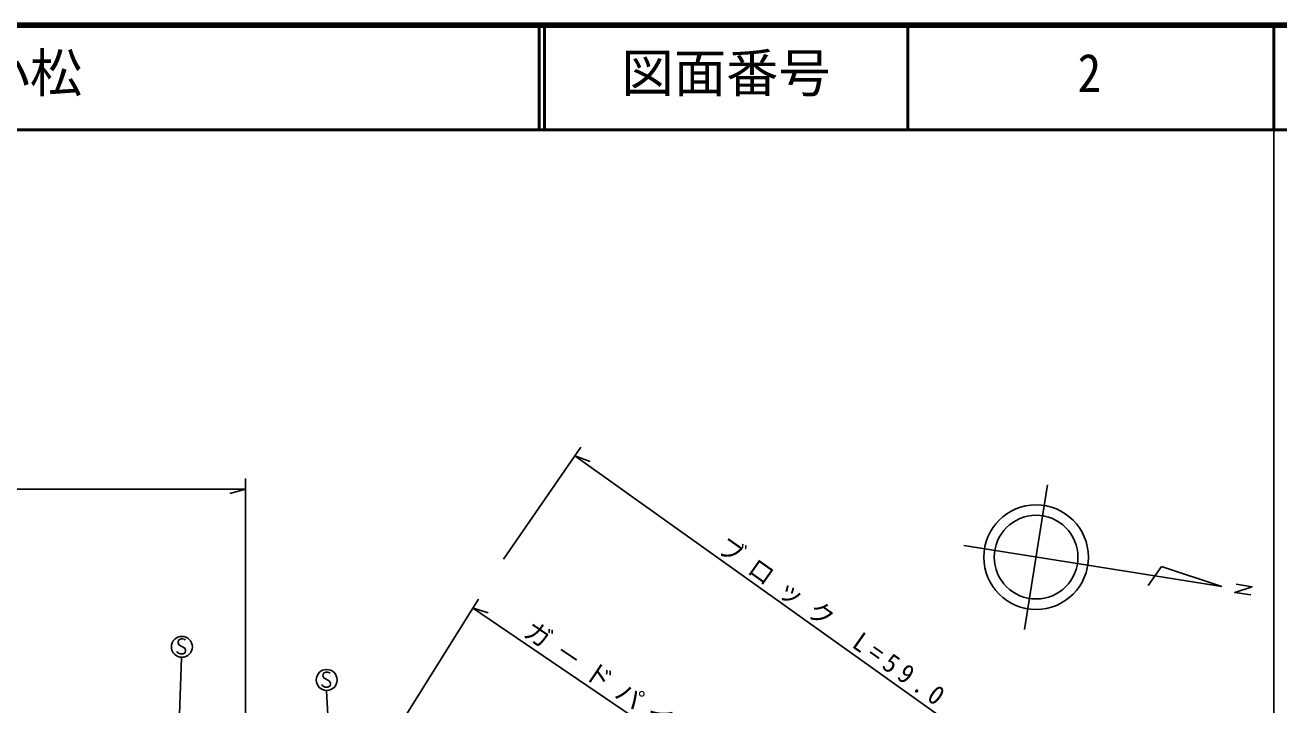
# Model space of a CAD drawing. Units: millimetres, scale not verified. Extents: x 40000 to 680000, y 20000 to 380000.
# Drawn here: x 459570 to 579500, y 315021 to 380000 of the extents above; entities that cross this region are included whole.
import ezdxf
from ezdxf.enums import TextEntityAlignment as Align

# ---------------------------------------------------------------- set-up
doc = ezdxf.new("R2010")
doc.units = ezdxf.units.MM
doc.header["$LTSCALE"] = 1000
for name, color, linetype, lineweight in [('M-BGD', 7, 'Continuous', 25), ('M-STR-STRC', 7, 'Continuous', 25), ('M-TTL', 2, 'Continuous', 140), ('M-TTL-BAND', 7, 'Continuous', 25), ('M-TTL-LINE', 7, 'Continuous', 50)]:
    doc.layers.add(name, color=color, linetype=linetype, lineweight=lineweight)
doc.layers.add('M-STR-HTXT', color=7, linetype='Continuous')
doc.layers.add('M-TTL-TXT', color=7, linetype='Continuous')
doc.styles.add('ＭＳ ゴシック', font='')
doc.styles.get('ＭＳ ゴシック').set_extended_font_data('MS Gothic')

# ---------------------------------------------------------------- blocks, each defined once
blk = doc.blocks.new('MARK28C15L6')
at = {"color": 7, "linetype": 'Continuous', "lineweight": 25}
blk.add_line((0, 0), (0.014, -0.05), dxfattribs=at)
blk = doc.blocks.new('MARK1084C15L12')
at = {"color": 7, "linetype": 'Continuous', "lineweight": 25}
blk.add_lwpolyline([(0.016, 0.032), (0.012, 0.036), (0.004, 0.038), (-0.004, 0.038), (-0.016, 0.032), (-0.018, 0.02), (-0.014, 0.01), (0.014, -0.006), (0.018, -0.016), (0.016, -0.028), (0.006, -0.034), (-0.008, -0.034), (-0.02, -0.028), (-0.024, -0.022)], dxfattribs=at)
blk.add_circle((0, 0), 0.05, dxfattribs=at)

msp = doc.modelspace()

# ---------------------------------------------------------------- linework, layer by layer
at = {"layer": 'M-BGD'}
for p, q in [((505343, 328956), (512715, 339653)), ((512148, 338830), (557478, 306549)), ((480662, 336655), (480662, 309229)), ((555176, 322232), (557368, 336059)), ((480662, 335653), (367982, 335653)), ((574050, 326326), (549358, 330242)), ((568280, 328253), (566980, 326435)), ((574050, 326326), (568280, 328253)), ((488910, 302763), (502937, 325128)), ((502375, 324301), (537531, 300443))]:
    msp.add_line(p, q, dxfattribs=at)
msp.add_lwpolyline([(575403, 326553), (576928, 326311), (575274, 325763), (576805, 325528)], dxfattribs=at)
for radius in [5000, 4000]:
    msp.add_circle((556272, 329145), radius, dxfattribs=at)
at = {"layer": 'M-STR-STRC'}
for p, q in [((473976, 304038), (474539, 319556)), ((488402, 316357), (489359, 299350))]:
    msp.add_line(p, q, dxfattribs=at)
at = {"layer": 'M-TTL'}
msp.add_line((680000, 380000), (40000, 380000), dxfattribs=at)
at = {"layer": 'M-TTL-BAND'}
msp.add_line((579000, 20000), (579000, 370000), dxfattribs=at)
at = {"layer": 'M-TTL-LINE'}
for p, q in [((508746, 380000), (508746, 370000)), ((509246, 380000), (509246, 370000)), ((543996, 380000), (543996, 370000)), ((579000, 380000), (579000, 370000)), ((40000, 370000), (680000, 370000))]:
    msp.add_line(p, q, dxfattribs=at)

# ---------------------------------------------------------------- block references
at = {"layer": 'M-BGD', "xscale": 30000, "yscale": 30000}
for p, rotation in [((512148, 338830), 54.54503), ((480662, 335653), 270), ((502375, 324301), 55.83868)]:
    msp.add_blockref('MARK28C15L6', p, dxfattribs=dict(at, rotation=rotation))
at = {"layer": 'M-STR-STRC', "xscale": 20000, "yscale": 20000}
for p in [(474570, 320572), (488419, 317406)]:
    msp.add_blockref('MARK1084C15L12', p, dxfattribs=at)

# ---------------------------------------------------------------- texts
at = {"layer": 'M-STR-HTXT', "char_height": 1833, "attachment_point": 7, "style": 'ＭＳ ゴシック'}
for s, insert, rotation in [('\\T1.48;\\W0.95;ブロック\\~L=59.0', (525523, 329579), 324.8), ('\\T1.4;ガ－ドパイプ\u3000L=40.6', (507059, 321604), 326)]:
    msp.add_mtext(s, dxfattribs=dict(at, insert=insert, rotation=rotation))
at = {"layer": 'M-TTL-TXT', "style": 'ＭＳ ゴシック'}
for s, p in [('大島郡周防大島町大字小松', (405024, 372500)), ('図面番号', (516621, 372500))]:
    msp.add_text(s, height=3666, dxfattribs=at).set_placement(p, align=Align.BOTTOM_LEFT)
at = {"layer": 'M-TTL-TXT', "style": 'ＭＳ ゴシック', "width": 0.9}
msp.add_text('2', height=3666, dxfattribs=at).set_placement((560246, 372500), align=Align.BOTTOM_LEFT)

doc.saveas('drawing.dxf')
